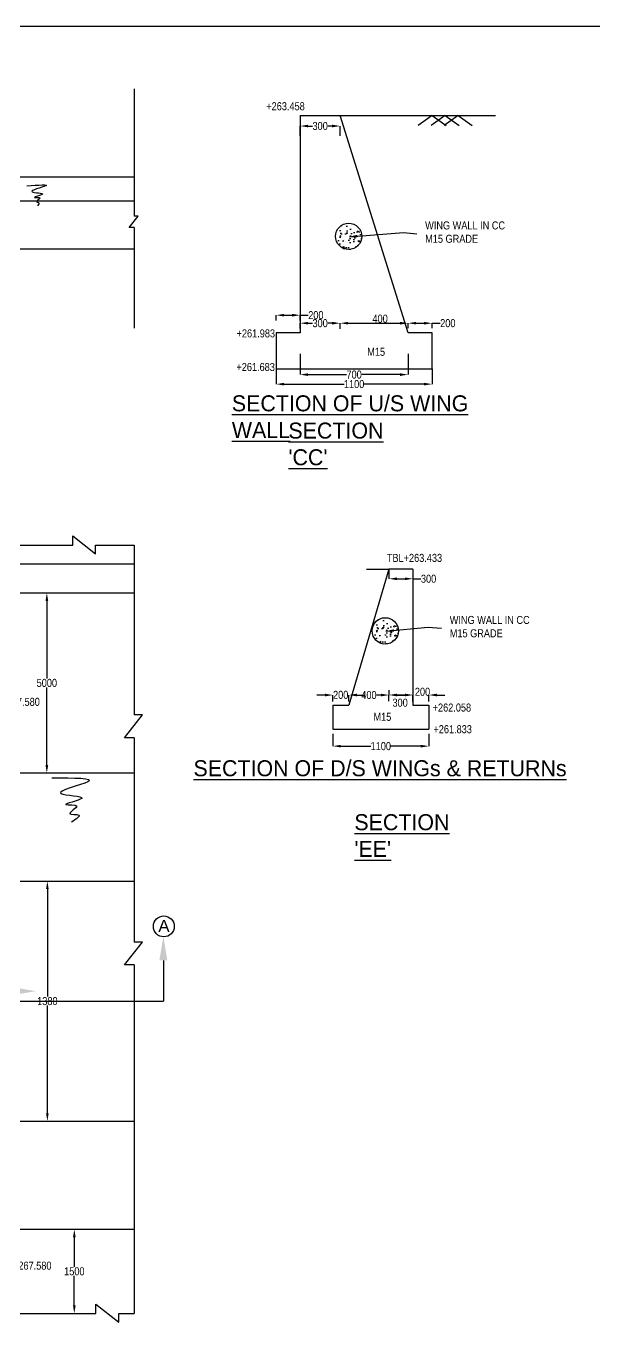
# Model space of a CAD drawing. Header units: inches. Extents: x -392027 to 80613, y -22027 to 270759.
# Drawn here: x -363740 to -349540, y 238156 to 270759 of the extents above; entities that cross this region are included whole.
import ezdxf

# ---------------------------------------------------------------- set-up
doc = ezdxf.new("R2010")
doc.units = ezdxf.units.IN
doc.header["$MEASUREMENT"] = 0
for name, color, linetype in [('head wall', 4, 'Continuous'), ('main canal', 1, 'Continuous'), ('walls', 130, 'Continuous')]:
    doc.layers.add(name, color=color, linetype=linetype)
doc.styles.add('ARIAL NARROW', font='ARIALN.TTF')
doc.dimstyles.get("Standard").update_dxf_attribs({"dimtxt": 0.18, "dimasz": 0.18, "dimexe": 0.18, "dimexo": 0.0625, "dimgap": 0.09, "dimtad": 0, "dimtih": 1, "dimtoh": 1, "dimdec": 4, "dimzin": 0, "dimdsep": 46, "dimtxsty": 'Standard', "dimcen": 0.09, "dimadec": 0, "dimazin": 0, "dimtfac": 1, "dimtdec": 4, "dimtofl": 0, "dimtmove": 0, "dimatfit": 3, "dimfxl": 1, "dimtolj": 1, "dimtzin": 0, "dimarcsym": 0})
doc.dimstyles.new('STANDARD$0', dxfattribs={"dimscale": 88.888889, "dimtxt": 0.02, "dimasz": 0.02, "dimexe": 0.05, "dimexo": 0.1, "dimgap": 0.002, "dimtad": 2, "dimdec": 0, "dimzin": 1, "dimdsep": 46, "dimtxsty": 'Standard', "dimblk": 'OBLIQUE', "dimcen": 0.09, "dimadec": 0, "dimazin": 0, "dimtfac": 1, "dimtdec": 4, "dimtofl": 0, "dimtmove": 0, "dimatfit": 3, "dimfxl": 1, "dimtolj": 1, "dimtzin": 1, "dimarcsym": 0})

# ---------------------------------------------------------------- blocks, each defined once
blk = doc.blocks.new('*D11')
at = {"layer": 'Defpoints', "color": 0, "transparency": 16777216}
for p in [(-356887, 263203), (-355887, 263335), (-355887, 263198)]:
    blk.add_point(p, dxfattribs=at)
at = {"layer": 'walls', "color": 0, "lineweight": -2, "transparency": 16777216}
for p, q in [((-356887, 263203), (-356887, 263335)), ((-356687, 263335), (-356578, 263335)), ((-356087, 263335), (-356196, 263335)), ((-355887, 263198), (-355887, 263335))]:
    blk.add_line(p, q, dxfattribs=at)
at = {"layer": 'walls', "color": 0, "transparency": 16777216}
for points in [[(-356687, 263369), (-356687, 263302), (-356887, 263335)], [(-356087, 263369), (-356087, 263302), (-355887, 263335)]]:
    blk.add_solid(points, dxfattribs=at)
at = {"layer": 'walls', "color": 0, "transparency": 16777216, "insert": (-356387, 263335), "char_height": 200, "attachment_point": 5, "style": 'ARIAL NARROW'}
blk.add_mtext('\\A1;300', dxfattribs=at)
blk = doc.blocks.new('*D12')
at = {"layer": 'Defpoints', "color": 0, "transparency": 16777216}
for p in [(-356887, 263535), (-357487, 263403), (-356887, 263403)]:
    blk.add_point(p, dxfattribs=at)
at = {"layer": 'walls', "color": 0, "lineweight": -2, "transparency": 16777216}
for p, q in [((-357487, 263403), (-357487, 263536)), ((-357287, 263535), (-357087, 263535)), ((-356887, 263403), (-356887, 263536)), ((-356887, 263535), (-356687, 263535))]:
    blk.add_line(p, q, dxfattribs=at)
at = {"layer": 'walls', "color": 0, "transparency": 16777216}
for points in [[(-357287, 263569), (-357287, 263502), (-357487, 263535)], [(-357087, 263569), (-357087, 263502), (-356887, 263535)]]:
    blk.add_solid(points, dxfattribs=at)
at = {"layer": 'walls', "color": 0, "transparency": 16777216, "insert": (-356494, 263535), "char_height": 200, "attachment_point": 5, "style": 'ARIAL NARROW'}
blk.add_mtext('\\A1;200', dxfattribs=at)
blk = doc.blocks.new('*D13')
at = {"layer": 'Defpoints', "color": 0, "transparency": 16777216}
for p in [(-355887, 263299), (-354187, 263335), (-354187, 263293)]:
    blk.add_point(p, dxfattribs=at)
at = {"layer": 'walls', "color": 0, "lineweight": -2, "transparency": 16777216}
for p, q in [((-355887, 263299), (-355887, 263335)), ((-355687, 263335), (-354387, 263335)), ((-354187, 263293), (-354187, 263335))]:
    blk.add_line(p, q, dxfattribs=at)
at = {"layer": 'walls', "color": 0, "transparency": 16777216}
for points in [[(-355687, 263369), (-355687, 263302), (-355887, 263335)], [(-354387, 263369), (-354387, 263302), (-354187, 263335)]]:
    blk.add_solid(points, dxfattribs=at)
at = {"layer": 'walls', "color": 0, "transparency": 16777216, "insert": (-354887, 263447), "char_height": 200, "attachment_point": 5, "style": 'ARIAL NARROW'}
blk.add_mtext('\\A1;400 ', dxfattribs=at)
blk = doc.blocks.new('*D14')
at = {"layer": 'Defpoints', "color": 0, "transparency": 16777216}
for p in [(-354187, 263213), (-353587, 263335), (-353587, 263213)]:
    blk.add_point(p, dxfattribs=at)
at = {"layer": 'walls', "color": 0, "lineweight": -2, "transparency": 16777216}
for p, q in [((-354187, 263213), (-354187, 263335)), ((-353987, 263335), (-353787, 263335)), ((-353587, 263213), (-353587, 263335)), ((-353587, 263335), (-353387, 263335))]:
    blk.add_line(p, q, dxfattribs=at)
at = {"layer": 'walls', "color": 0, "transparency": 16777216}
for points in [[(-353987, 263368), (-353987, 263302), (-354187, 263335)], [(-353787, 263368), (-353787, 263302), (-353587, 263335)]]:
    blk.add_solid(points, dxfattribs=at)
at = {"layer": 'walls', "color": 0, "transparency": 16777216, "insert": (-353194, 263335), "char_height": 200, "attachment_point": 5, "style": 'ARIAL NARROW'}
blk.add_mtext('\\A1;200', dxfattribs=at)
blk = doc.blocks.new('*D15')
at = {"layer": 'Defpoints', "color": 0, "transparency": 16777216}
for p in [(-356887, 268020), (-355887, 268262), (-355887, 268020)]:
    blk.add_point(p, dxfattribs=at)
at = {"layer": 'walls', "color": 0, "lineweight": -2, "transparency": 16777216}
for p, q in [((-356887, 268020), (-356887, 268262)), ((-356687, 268262), (-356578, 268262)), ((-356087, 268262), (-356196, 268262)), ((-355887, 268020), (-355887, 268262))]:
    blk.add_line(p, q, dxfattribs=at)
at = {"layer": 'walls', "color": 0, "transparency": 16777216}
for points in [[(-356687, 268295), (-356687, 268229), (-356887, 268262)], [(-356087, 268295), (-356087, 268229), (-355887, 268262)]]:
    blk.add_solid(points, dxfattribs=at)
at = {"layer": 'walls', "color": 0, "transparency": 16777216, "insert": (-356387, 268262), "char_height": 200, "attachment_point": 5, "style": 'ARIAL NARROW'}
blk.add_mtext('\\A1;300', dxfattribs=at)
blk = doc.blocks.new('*D39')
at = {"layer": 'Defpoints', "color": 0, "transparency": 16777216}
for p in [(-363208, 249396), (-363208, 243396), (-363208, 243396)]:
    blk.add_point(p, dxfattribs=at)
at = {"layer": 'main canal', "color": 0, "lineweight": -2, "transparency": 16777216}
for p, q in [((-363208, 249396), (-363208, 249396)), ((-363208, 249196), (-363208, 246508)), ((-363208, 243596), (-363208, 246284)), ((-363208, 243396), (-363208, 243396))]:
    blk.add_line(p, q, dxfattribs=at)
at = {"layer": 'main canal', "color": 0, "transparency": 16777216}
for points in [[(-363241, 249196), (-363175, 249196), (-363208, 249396)], [(-363241, 243596), (-363175, 243596), (-363208, 243396)]]:
    blk.add_solid(points, dxfattribs=at)
at = {"layer": 'main canal', "color": 0, "transparency": 16777216, "insert": (-363208, 246396), "char_height": 200, "attachment_point": 5, "style": 'ARIAL NARROW'}
blk.add_mtext('\\A1;1380', dxfattribs=at)
blk = doc.blocks.new('*D40')
at = {"layer": 'Defpoints', "color": 0, "transparency": 16777216}
for p in [(-354666, 257193), (-354066, 257193), (-354066, 256949)]:
    blk.add_point(p, dxfattribs=at)
at = {"layer": 'walls', "color": 0, "lineweight": -2, "transparency": 16777216}
for p, q in [((-354666, 257193), (-354666, 256949)), ((-354466, 256949), (-354266, 256949)), ((-354066, 257193), (-354066, 256949)), ((-354066, 256949), (-353866, 256949))]:
    blk.add_line(p, q, dxfattribs=at)
at = {"layer": 'walls', "color": 0, "transparency": 16777216}
for points in [[(-354466, 256982), (-354466, 256916), (-354666, 256949)], [(-354266, 256982), (-354266, 256916), (-354066, 256949)]]:
    blk.add_solid(points, dxfattribs=at)
at = {"layer": 'walls', "color": 0, "transparency": 16777216, "insert": (-353675, 256949), "char_height": 200, "attachment_point": 5, "style": 'ARIAL NARROW'}
blk.add_mtext('\\A1;300', dxfattribs=at)
blk = doc.blocks.new('*D34')
at = {"layer": 'Defpoints', "color": 0, "transparency": 16777216}
for p in [(-355666, 254044), (-356066, 253879), (-355666, 253879)]:
    blk.add_point(p, dxfattribs=at)
at = {"layer": 'walls', "color": 0, "lineweight": -2, "transparency": 16777216}
for p, q in [((-356266, 254044), (-356466, 254044)), ((-356066, 253879), (-356066, 254045)), ((-355666, 253879), (-355666, 254045)), ((-355466, 254044), (-355266, 254044))]:
    blk.add_line(p, q, dxfattribs=at)
at = {"layer": 'walls', "color": 0, "transparency": 16777216}
for points in [[(-356266, 254078), (-356266, 254011), (-356066, 254044)], [(-355466, 254078), (-355466, 254011), (-355666, 254044)]]:
    blk.add_solid(points, dxfattribs=at)
at = {"layer": 'walls', "color": 0, "transparency": 16777216, "insert": (-355873, 254048), "char_height": 200, "attachment_point": 5, "style": 'ARIAL NARROW'}
blk.add_mtext('\\A1;200', dxfattribs=at)
blk = doc.blocks.new('*D35')
at = {"layer": 'Defpoints', "color": 0, "transparency": 16777216}
for p in [(-353666, 254044), (-354066, 253879), (-353666, 253879)]:
    blk.add_point(p, dxfattribs=at)
at = {"layer": 'walls', "color": 0, "lineweight": -2, "transparency": 16777216}
for p, q in [((-354266, 254044), (-354466, 254044)), ((-354066, 253879), (-354066, 254045)), ((-353666, 253879), (-353666, 254045)), ((-353466, 254044), (-353266, 254044))]:
    blk.add_line(p, q, dxfattribs=at)
at = {"layer": 'walls', "color": 0, "transparency": 16777216}
for points in [[(-354266, 254078), (-354266, 254011), (-354066, 254044)], [(-353466, 254078), (-353466, 254011), (-353666, 254044)]]:
    blk.add_solid(points, dxfattribs=at)
at = {"layer": 'walls', "color": 0, "transparency": 16777216, "insert": (-353827, 254125), "char_height": 200, "attachment_point": 5, "style": 'ARIAL NARROW'}
blk.add_mtext('\\A1;200', dxfattribs=at)
blk = doc.blocks.new('*D36')
at = {"layer": 'Defpoints', "color": 0, "transparency": 16777216}
for p in [(-354666, 254044), (-355666, 253894), (-354666, 253894)]:
    blk.add_point(p, dxfattribs=at)
at = {"layer": 'walls', "color": 0, "lineweight": -2, "transparency": 16777216}
for p, q in [((-355666, 253894), (-355666, 254045)), ((-355466, 254044), (-355360, 254044)), ((-354866, 254044), (-354972, 254044)), ((-354666, 253894), (-354666, 254045))]:
    blk.add_line(p, q, dxfattribs=at)
at = {"layer": 'walls', "color": 0, "transparency": 16777216}
for points in [[(-355466, 254078), (-355466, 254011), (-355666, 254044)], [(-354866, 254078), (-354866, 254011), (-354666, 254044)]]:
    blk.add_solid(points, dxfattribs=at)
at = {"layer": 'walls', "color": 0, "transparency": 16777216, "insert": (-355166, 254044), "char_height": 200, "attachment_point": 5, "style": 'ARIAL NARROW'}
blk.add_mtext('\\A1;400', dxfattribs=at)
blk = doc.blocks.new('*D37')
at = {"layer": 'Defpoints', "color": 0, "transparency": 16777216}
for p in [(-354666, 254166), (-354066, 254288), (-354066, 254045)]:
    blk.add_point(p, dxfattribs=at)
at = {"layer": 'walls', "color": 0, "lineweight": -2, "transparency": 16777216}
for p, q in [((-354666, 254166), (-354666, 254045)), ((-354466, 254045), (-354266, 254045)), ((-354066, 254288), (-354066, 254045))]:
    blk.add_line(p, q, dxfattribs=at)
at = {"layer": 'walls', "color": 0, "transparency": 16777216}
for points in [[(-354466, 254078), (-354466, 254011), (-354666, 254045)], [(-354266, 254078), (-354266, 254011), (-354066, 254045)]]:
    blk.add_solid(points, dxfattribs=at)
at = {"layer": 'walls', "color": 0, "transparency": 16777216, "insert": (-354387, 253852), "char_height": 200, "attachment_point": 5, "style": 'ARIAL NARROW'}
blk.add_mtext('\\A1;300', dxfattribs=at)
blk = doc.blocks.new('*D38')
at = {"layer": 'Defpoints', "color": 0, "transparency": 16777216}
for p in [(-356070, 253073), (-353670, 253073), (-353670, 252767)]:
    blk.add_point(p, dxfattribs=at)
at = {"layer": 'walls', "color": 0, "lineweight": -2, "transparency": 16777216}
for p, q in [((-356070, 253073), (-356070, 252767)), ((-353670, 253073), (-353670, 252767)), ((-355870, 252767), (-355117, 252767)), ((-353870, 252767), (-354623, 252767))]:
    blk.add_line(p, q, dxfattribs=at)
at = {"layer": 'walls', "color": 0, "transparency": 16777216}
for points in [[(-355870, 252800), (-355870, 252734), (-356070, 252767)], [(-353870, 252800), (-353870, 252734), (-353670, 252767)]]:
    blk.add_solid(points, dxfattribs=at)
at = {"layer": 'walls', "color": 0, "transparency": 16777216, "insert": (-354870, 252767), "char_height": 200, "attachment_point": 5, "style": 'ARIAL NARROW'}
blk.add_mtext('\\A1;1100', dxfattribs=at)
blk = doc.blocks.new('*D49')
at = {"layer": 'Defpoints', "color": 0, "transparency": 16777216}
for p in [(-363221, 256596), (-363221, 252096), (-363118, 252096)]:
    blk.add_point(p, dxfattribs=at)
at = {"layer": 'main canal', "color": 0, "lineweight": -2, "transparency": 16777216}
for p, q in [((-363221, 256596), (-363221, 256596)), ((-363221, 256396), (-363221, 254458)), ((-363221, 252296), (-363221, 254234)), ((-363118, 252096), (-363221, 252096))]:
    blk.add_line(p, q, dxfattribs=at)
at = {"layer": 'main canal', "color": 0, "transparency": 16777216}
for points in [[(-363254, 256396), (-363187, 256396), (-363221, 256596)], [(-363254, 252296), (-363187, 252296), (-363221, 252096)]]:
    blk.add_solid(points, dxfattribs=at)
at = {"layer": 'main canal', "color": 0, "transparency": 16777216, "insert": (-363221, 254346), "char_height": 200, "attachment_point": 5, "style": 'ARIAL NARROW'}
blk.add_mtext('\\A1;5000', dxfattribs=at)
blk = doc.blocks.new('*D56')
at = {"layer": 'Defpoints', "color": 0, "transparency": 16777216}
for p in [(-356887, 262571), (-354187, 262571), (-354187, 262051)]:
    blk.add_point(p, dxfattribs=at)
at = {"layer": 'walls', "color": 0, "lineweight": -2, "transparency": 16777216}
for p, q in [((-356887, 262571), (-356887, 262051)), ((-354187, 262571), (-354187, 262051)), ((-356687, 262051), (-355727, 262051)), ((-354387, 262051), (-355346, 262051))]:
    blk.add_line(p, q, dxfattribs=at)
at = {"layer": 'walls', "color": 0, "transparency": 16777216}
for points in [[(-356687, 262084), (-356687, 262017), (-356887, 262051)], [(-354387, 262084), (-354387, 262017), (-354187, 262051)]]:
    blk.add_solid(points, dxfattribs=at)
at = {"layer": 'walls', "color": 0, "transparency": 16777216, "insert": (-355537, 262051), "char_height": 200, "attachment_point": 5, "style": 'ARIAL NARROW'}
blk.add_mtext('\\A1;700', dxfattribs=at)
blk = doc.blocks.new('*D57')
at = {"layer": 'Defpoints', "color": 0, "transparency": 16777216}
for p in [(-357487, 262191), (-353587, 262191), (-353587, 261813)]:
    blk.add_point(p, dxfattribs=at)
at = {"layer": 'walls', "color": 0, "lineweight": -2, "transparency": 16777216}
for p, q in [((-357487, 262191), (-357487, 261813)), ((-353587, 262191), (-353587, 261813)), ((-357287, 261813), (-355784, 261813)), ((-353787, 261813), (-355290, 261813))]:
    blk.add_line(p, q, dxfattribs=at)
at = {"layer": 'walls', "color": 0, "transparency": 16777216}
for points in [[(-357287, 261846), (-357287, 261780), (-357487, 261813)], [(-353787, 261846), (-353787, 261780), (-353587, 261813)]]:
    blk.add_solid(points, dxfattribs=at)
at = {"layer": 'walls', "color": 0, "transparency": 16777216, "insert": (-355537, 261813), "char_height": 200, "attachment_point": 5, "style": 'ARIAL NARROW'}
blk.add_mtext('\\A1;1100', dxfattribs=at)
blk = doc.blocks.new('*D60')
at = {"layer": 'Defpoints', "color": 0, "transparency": 16777216}
for p in [(-362582, 240696), (-362534, 240696), (-362582, 238591)]:
    blk.add_point(p, dxfattribs=at)
at = {"layer": 'main canal', "color": 0, "lineweight": -2, "transparency": 16777216}
for p, q in [((-362582, 240696), (-362534, 240696)), ((-362534, 240496), (-362534, 239756)), ((-362534, 238791), (-362534, 239532)), ((-362582, 238591), (-362534, 238591))]:
    blk.add_line(p, q, dxfattribs=at)
at = {"layer": 'main canal', "color": 0, "transparency": 16777216}
for points in [[(-362567, 240496), (-362501, 240496), (-362534, 240696)], [(-362567, 238791), (-362501, 238791), (-362534, 238591)]]:
    blk.add_solid(points, dxfattribs=at)
at = {"layer": 'main canal', "color": 0, "transparency": 16777216, "insert": (-362534, 239644), "char_height": 200, "attachment_point": 5, "style": 'ARIAL NARROW'}
blk.add_mtext('\\A1;1500', dxfattribs=at)

msp = doc.modelspace()

# ---------------------------------------------------------------- hatches: boundary and pattern name
at = {"layer": 'walls'}
h = msp.add_hatch(dxfattribs=at)
h.set_pattern_fill('AR-CONC', color=0, scale=50, style=0)
h.set_pattern_definition([(50, (-431324.34, 288007.95), (358.6301, -31.3761), [37.5, -412.5]), (355, (-431324.34, 288007.95), (-69.3757, 376.096), [30, -330]), (100.4514, (-431294.46, 288005.33), (289.2547, 344.7198), [31.8701, -350.571]), (46.1842, (-431324.34, 288107.95), (533.6205, -82.7595), [56.25, -618.75]), (96.6356, (-431279.9, 288101.05), (467.3314, 487.059), [47.805, -525.8565]), (351.1842, (-431324.34, 288107.95), (467.331, 487.0593), [45, -495]), (21, (-431274.34, 288082.95), (298.4535, -201.3094), [37.5, -412.5]), (326, (-431274.34, 288082.95), (121.6577, 362.575), [30, -330]), (71.4514, (-431249.47, 288066.17), (420.1113, 161.2652), [31.8701, -350.571]), (37.5, (-431324.34, 288007.95), (6.07993, 166.44693), [0, -326, 0, -335, 0, -331.25]), (7.5, (-431324.34, 288007.95), (131.53477, 197.20586), [0, -191, 0, -318.5, 0, -126.25]), (327.5, (-431435.84, 288007.95), (266.91122, -11.27744), [0, -125, 0, -390, 0, -517.5]), (317.5, (-431485.84, 288007.95), (291.5931, 50.0525), [0, -162.5, 0, -259, 0, -367.5])])
h.paths.add_polyline_path([(-355344.3, 265505.8, 1), (-356003, 265505.8, 1)])
h = msp.add_hatch(dxfattribs=at)
h.set_pattern_fill('AR-CONC', color=0, scale=50, style=0)
h.set_pattern_definition([(50, (-430408.94, 278149.6), (358.6301, -31.3761), [37.5, -412.5]), (355, (-430408.94, 278149.6), (-69.3757, 376.096), [30, -330]), (100.4514, (-430379.06, 278146.97), (289.2547, 344.7198), [31.8701, -350.571]), (46.1842, (-430408.94, 278249.6), (533.6205, -82.7595), [56.25, -618.75]), (96.6356, (-430364.5, 278242.7), (467.3314, 487.059), [47.805, -525.8565]), (351.1842, (-430408.94, 278249.6), (467.331, 487.0593), [45, -495]), (21, (-430358.94, 278224.6), (298.4535, -201.3094), [37.5, -412.5]), (326, (-430358.94, 278224.6), (121.6577, 362.575), [30, -330]), (71.4514, (-430334.07, 278207.8), (420.1113, 161.2652), [31.8701, -350.571]), (37.5, (-430408.94, 278149.59), (6.07993, 166.44693), [0, -326, 0, -335, 0, -331.25]), (7.5, (-430408.94, 278149.59), (131.53477, 197.20586), [0, -191, 0, -318.5, 0, -126.25]), (327.5, (-430520.44, 278149.59), (266.91122, -11.27744), [0, -125, 0, -390, 0, -517.5]), (317.5, (-430570.44, 278149.6), (291.5931, 50.0525), [0, -162.5, 0, -259, 0, -367.5])])
h.paths.add_polyline_path([(-354428.9, 255647.4, 1), (-355087.6, 255647.4, 1)])

# ---------------------------------------------------------------- linework, layer by layer
at = {"layer": 'head wall', "color": 0}
for p, q in [((-373544.3, 257326.3), (-361041, 257326.3)), ((-355230, 257192.6), (-354666.2, 257192.6)), ((-372214.3, 256596.3), (-361041, 256596.3)), ((-369314.3, 252096.3), (-361041, 252096.3)), ((-369314.3, 249396.3), (-361041, 249396.3))]:
    msp.add_line(p, q, dxfattribs=at)
at = {"layer": 'head wall', "color": 0, "ltscale": 25}
for p, q in [((-369314.3, 243396.3), (-361041, 243396.3)), ((-369314.3, 240696.3), (-361041, 240696.3))]:
    msp.add_line(p, q, dxfattribs=at)
at = {"layer": 'head wall', "color": 0}
msp.add_lwpolyline([(-322900.1, 221521.8), (-392026.7, 221521.8), (-392026.7, 270759.1), (-322900.1, 270759.1)], close=True, dxfattribs=at)
msp.add_spline([(-363094.6, 251974.7), (-362194, 251877.8), (-362870.1, 251582.9), (-362350, 251461.4), (-362748.7, 251305.3), (-362471.4, 251270.6), (-362644.7, 251079.8), (-362422.8, 251046.6), (-362604.8, 250863.9)], degree=3, dxfattribs=at)
at = {"layer": 'main canal', "color": 0}
for p, q in [((-361041, 269192), (-361041, 266008.3)), ((-361041, 266985.3), (-372314.3, 266985.3)), ((-361041, 266385.3), (-372314.3, 266385.3)), ((-361159.1, 265722.6), (-360933.9, 266008.3)), ((-361041, 265722.6), (-361159.1, 265722.6)), ((-360933.9, 266008.3), (-361041, 266008.3)), ((-361041, 265722.6), (-361041, 263212.5)), ((-361041, 265185.3), (-379044.2, 265185.3)), ((-362572.9, 257790), (-362572.9, 258026.2)), ((-362572.9, 258026.2), (-362001.5, 257575.9)), ((-379245, 257790), (-362572.9, 257790)), ((-362001.5, 257790), (-361041, 257790)), ((-362001.5, 257575.9), (-362001.5, 257790)), ((-361041, 257790), (-361041, 253546.6)), ((-361277.1, 252975.2), (-360826.9, 253546.6)), ((-360826.9, 253546.6), (-361041, 253546.6)), ((-361041, 252975.2), (-361277.1, 252975.2)), ((-361041, 252975.2), (-361041, 247871.7)), ((-361277.1, 247300.3), (-360826.9, 247871.7)), ((-360826.9, 247871.7), (-361041, 247871.7)), ((-361041, 247300.3), (-361277.1, 247300.3)), ((-361041, 247300.3), (-361041, 238591.4)), ((-360307.8, 247412), (-360307.8, 246396.3)), ((-361996.3, 238591.4), (-361996.3, 238827.5)), ((-361996.3, 238827.5), (-361424.9, 238377.3)), ((-378668.4, 238591.4), (-361996.3, 238591.4)), ((-361424.9, 238591.4), (-361041, 238591.4)), ((-361424.9, 238377.3), (-361424.9, 238591.4))]:
    msp.add_line(p, q, dxfattribs=at)
at = {"layer": 'main canal', "color": 0, "ltscale": 50}
msp.add_line((-389749.1, 246396.3), (-360307.8, 246396.3), dxfattribs=at)
at = {"layer": 'main canal', "color": 0}
msp.add_circle((-360296.1, 248263.1), 261.6, dxfattribs=at)
for points in [[(-360207.8, 247412), (-360407.8, 247412), (-360307.8, 248012)], [(-364099.4, 246544), (-364099.4, 246744), (-363499.4, 246644)]]:
    msp.add_solid(points, dxfattribs=at)
at = {"layer": 'walls', "color": 0}
for p, q in [((-356886.6, 268527.1), (-355886.6, 268527.1)), ((-356886.6, 268527.1), (-356886.6, 263091.1)), ((-354186.6, 263091.1), (-355886.6, 268527.1)), ((-355886.6, 268527.1), (-352002, 268527.1)), ((-353584.5, 268527.1), (-353934.2, 268278.4)), ((-353258.8, 268527.1), (-353608.5, 268278.4)), ((-353581.4, 268527.1), (-353231.7, 268278.4)), ((-352936.3, 268527.1), (-353285.9, 268278.4)), ((-353258.8, 268527.1), (-352909.2, 268278.4)), ((-352933.1, 268527.1), (-352583.4, 268278.4)), ((-356886.6, 263091.1), (-357486.6, 263091.1)), ((-357486.6, 263091.1), (-357486.6, 262191.1)), ((-353586.6, 263091.1), (-354186.6, 263091.1)), ((-353586.6, 262191.1), (-353586.6, 263091.1)), ((-357486.6, 262191.1), (-353586.6, 262191.1)), ((-354666.2, 257192.6), (-355666.2, 253792.6)), ((-354066.2, 257192.6), (-354666.2, 257192.6)), ((-354066.2, 257192.6), (-354066.2, 253792.6)), ((-356070.2, 253792.6), (-355666.2, 253792.6)), ((-356070.2, 253792.6), (-356070.2, 253192.6)), ((-354066.2, 253792.6), (-353666.2, 253792.6)), ((-353666.2, 253792.6), (-353666.2, 253192.6)), ((-356070.2, 253192.6), (-353666.2, 253192.6))]:
    msp.add_line(p, q, dxfattribs=at)
for centre in [(-355673.7, 265505.8), (-354758.3, 255647.4)]:
    msp.add_circle(centre, 329.3, dxfattribs=at)
msp.add_spline([(-363721.2, 266765.7), (-363253.2, 266765.7), (-363591.2, 266618.2), (-363331.2, 266557.5), (-363530.5, 266479.4), (-363391.9, 266462.1), (-363478.5, 266366.7), (-363426.5, 266349.3), (-363452.5, 266271.2)], degree=3, dxfattribs=at)

# ---------------------------------------------------------------- texts
at = {"layer": 'head wall', "color": 0, "char_height": 200, "attachment_point": 1, "style": 'ARIAL NARROW'}
for s, insert, width in [('+261.983', (-358476.6, 263180.6), 1933.217), ('M15', (-355209.2, 262721.2), 1933.217), ('+261.683', (-358480.9, 262340.7), 1121.412), ('M15', (-355053.2, 253600), 1933.217)]:
    msp.add_mtext(s, dxfattribs=dict(at, insert=insert, width=width))
at = {"layer": 'main canal', "color": 0, "attachment_point": 1, "style": 'ARIAL NARROW'}
for s, insert, char_height, width in [('TBL+267.580', (-364778, 253974.3), 200, 2125.56), ('{\\fArial|b0|i0|c0|p34;A}', (-360432.6, 248426.4), 300, 488.047), ('TBL+267.580', (-364487.2, 239886.5), 200, 2125.56)]:
    msp.add_mtext(s, dxfattribs=dict(at, insert=insert, char_height=char_height, width=width))
at = {"layer": 'walls', "color": 0, "style": 'ARIAL NARROW'}
for s, insert, char_height, width, attachment_point in [('+263.458', (-357733.7, 268856.5), 200, 8826.863, 1), ('WING WALL IN CC M15 GRADE', (-353760.8, 265878.8), 200, 2013.072, 1), ('{\\fCityBlueprint|b0|i0|c2|p2;\\LSECTION OF U/S WING WALL}', (-358594.7, 261533.5), 400, 6485.076, 1), ("{\\fCityBlueprint|b0|i0|c2|p2;\\LSECTION 'CC'}", (-357180.3, 260852.4), 400, 2931.112, 1), ('TBL+263.433', (-354718.8, 257571), 200, 1933.217, 1), ('WING WALL IN CC M15 GRADE', (-353145.4, 256020.4), 200, 2013.072, 1), ('+262.058', (-353573.5, 253831.3), 200, 1933.217, 1), ('+261.833', (-353553.9, 253290.5), 200, 1967.815, 1), ('{\\fCityBlueprint|b0|i0|c2|p2;\\LSECTION OF D/S WINGs & RETURNs}', (-354888.5, 252415.1), 400, 9058.507, 2), ("{\\fCityBlueprint|b0|i0|c2|p2;\\LSECTION 'EE'}", (-355530.8, 251067.1), 400, 2931.112, 1)]:
    msp.add_mtext(s, dxfattribs=dict(at, insert=insert, char_height=char_height, width=width, attachment_point=attachment_point))

# ---------------------------------------------------------------- dimensions: what is measured, and where the dimension line sits
at = {"layer": 'main canal', "color": 0}
for base, p1, p2, text, picture, middle in [((-363220.7, 252096.3), (-363220.7, 256596.3), (-363117.8, 252096.3), '5000', '*D49', (-363220.7, 254346.3)), ((-363208.1, 243396.3), (-363208.1, 249396.3), (-363208.1, 243396.3), '1380', '*D39', (-363208.1, 246396.3)), ((-362534.1, 240696.3), (-362581.9, 238591.4), (-362581.9, 240696.3), '1500', '*D60', (-362534.1, 239643.9))]:
    dim = msp.add_linear_dim(base=base, p1=p1, p2=p2, angle=90, text=text, dimstyle='STANDARD$0', override={"dimscale": 1, "dimtxt": 200, "dimasz": 200, "dimexe": 0.18, "dimexo": 0.0625, "dimgap": 10, "dimtad": 0, "dimtih": 1, "dimtoh": 1, "dimzin": 0, "dimtxsty": 'ARIAL NARROW', "dimtzin": 0}, dxfattribs=at)
    dim.commit()
    dim.dimension.update_dxf_attribs({"geometry": picture, "text_midpoint": middle})
at = {"layer": 'walls', "color": 0}
for base, p1, p2, text, dimstyle, override, picture, middle in [((-355886.6, 268262), (-356886.6, 268020.2), (-355886.6, 268020.2), '300', 'Standard', {"dimtxt": 200, "dimasz": 200, "dimgap": 10, "dimdec": 0, "dimlfac": 0.5, "dimtxsty": 'ARIAL NARROW'}, '*D15', (-356386.6, 268262)), ((-356886.6, 263535.4), (-357486.6, 263403), (-356886.6, 263403), '200', 'Standard', {"dimtxt": 200, "dimasz": 200, "dimgap": 10, "dimdec": 0, "dimlfac": 0.5, "dimtxsty": 'ARIAL NARROW'}, '*D12', (-356494.4, 263535.4)), ((-355886.6, 263335.2), (-356886.6, 263202.7), (-355886.6, 263197.7), '300', 'Standard', {"dimtxt": 200, "dimasz": 200, "dimgap": 10, "dimdec": 0, "dimlfac": 0.5, "dimtxsty": 'ARIAL NARROW'}, '*D11', (-356386.6, 263335.2)), ((-353586.6, 263334.9), (-354186.6, 263213.1), (-353586.6, 263213.1), '200', 'Standard', {"dimtxt": 200, "dimasz": 200, "dimgap": 10, "dimdec": 0, "dimlfac": 0.5, "dimtxsty": 'ARIAL NARROW'}, '*D14', (-353194.4, 263334.9)), ((-354186.6, 262050.8), (-356886.6, 262570.8), (-354186.6, 262570.8), '700', 'STANDARD$0', {"dimscale": 1, "dimtxt": 200, "dimasz": 200, "dimexe": 0.18, "dimexo": 0.0625, "dimgap": 10, "dimtad": 0, "dimtih": 1, "dimtoh": 1, "dimlfac": 0.5, "dimzin": 0, "dimtxsty": 'ARIAL NARROW', "dimtzin": 0}, '*D56', (-355536.6, 262050.8)), ((-353586.6, 261813.2), (-357486.6, 262191.1), (-353586.6, 262191.1), '1100', 'STANDARD$0', {"dimscale": 1, "dimtxt": 200, "dimasz": 200, "dimexe": 0.18, "dimexo": 0.0625, "dimgap": 10, "dimtad": 0, "dimtih": 1, "dimtoh": 1, "dimlfac": 0.5, "dimzin": 0, "dimtxsty": 'ARIAL NARROW', "dimtzin": 0}, '*D57', (-355536.6, 261813.2)), ((-354066.2, 256949), (-354666.2, 257192.6), (-354066.2, 257192.6), '300', 'Standard', {"dimtxt": 200, "dimasz": 200, "dimgap": 10, "dimdec": 0, "dimlfac": 0.5, "dimtxsty": 'ARIAL NARROW'}, '*D40', (-353675.3, 256949)), ((-354666.2, 254044.4), (-355666.2, 253894), (-354666.2, 253894), '400', 'Standard', {"dimtxt": 200, "dimasz": 200, "dimgap": 10, "dimdec": 0, "dimlfac": 0.5, "dimtxsty": 'ARIAL NARROW'}, '*D36', (-355166.2, 254044.4)), ((-353670.2, 252767), (-356070.2, 253072.7), (-353670.2, 253072.7), '1100', 'Standard', {"dimtxt": 200, "dimasz": 200, "dimgap": 10, "dimdec": 0, "dimlfac": 0.5, "dimtxsty": 'ARIAL NARROW'}, '*D38', (-354870.2, 252767))]:
    dim = msp.add_linear_dim(base=base, p1=p1, p2=p2, text=text, dimstyle=dimstyle, override=override, dxfattribs=at)
    dim.commit()
    dim.dimension.update_dxf_attribs({"geometry": picture, "text_midpoint": middle})
for base, p1, p2, text, override, picture, middle in [((-354186.6, 263335.2), (-355886.6, 263298.7), (-354186.6, 263293.1), '400 ', {"dimtxt": 200, "dimasz": 200, "dimgap": 10, "dimtad": 1, "dimtih": 0, "dimtoh": 0, "dimdec": 0, "dimlfac": 0.5, "dimtxsty": 'ARIAL NARROW'}, '*D13', (-354886.6, 263335.2)), ((-355666.2, 254044.4), (-356066.4, 253878.6), (-355666.2, 253878.6), '200', {"dimtxt": 200, "dimasz": 200, "dimgap": 10, "dimdec": 0, "dimlfac": 0.5, "dimtxsty": 'ARIAL NARROW', "dimtmove": 2}, '*D34', (-355872.7, 254048.3)), ((-354066.2, 254044.8), (-354666.2, 254166.5), (-354066.2, 254288.4), '300', {"dimtxt": 200, "dimasz": 200, "dimgap": 10, "dimdec": 0, "dimlfac": 0.5, "dimtxsty": 'ARIAL NARROW', "dimtmove": 2}, '*D37', (-354387, 253851.7)), ((-353665.9, 254044.4), (-354066.2, 253878.5), (-353665.9, 253878.5), '200', {"dimtxt": 200, "dimasz": 200, "dimgap": 10, "dimdec": 0, "dimlfac": 0.5, "dimtxsty": 'ARIAL NARROW', "dimtmove": 2}, '*D35', (-353826.9, 254125))]:
    dim = msp.add_linear_dim(base=base, p1=p1, p2=p2, text=text, dimstyle='Standard', override=override, dxfattribs=at)
    dim.commit()
    dim.dimension.update_dxf_attribs({"geometry": picture, "text_midpoint": middle, "dimtype": 160})

# ---------------------------------------------------------------- leaders
for points in [[(-355656.5, 265495.6), (-354301.1, 265599.3), (-353969.4, 265571.1)], [(-354741.1, 255637.2), (-353685.7, 255741), (-353354, 255712.8)]]:
    msp.add_leader(points, dimstyle='Standard', override={"dimtxt": 200, "dimasz": 200, "dimgap": 10, "dimdec": 0}, dxfattribs=at)

doc.saveas('drawing.dxf')
